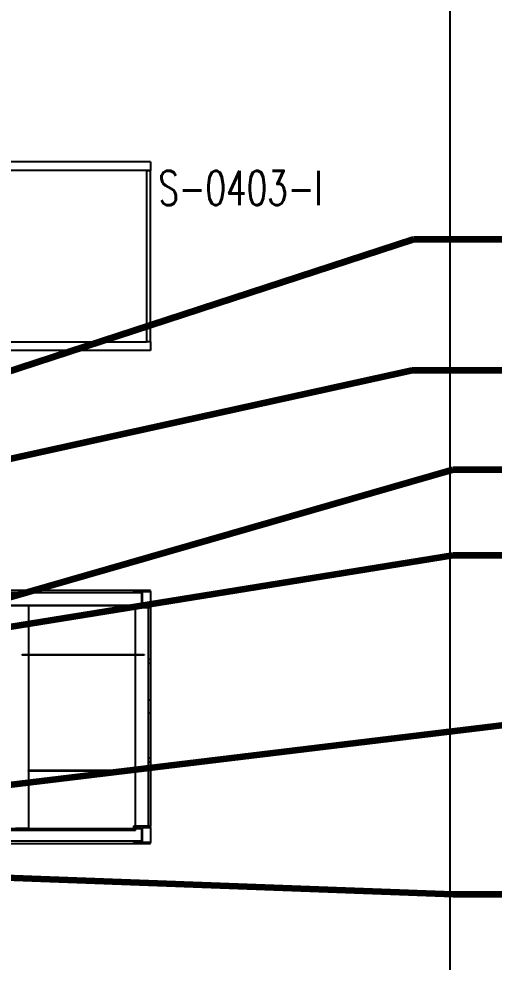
# Model space of a CAD drawing. Header units: inches. Extents: x -430764 to 624329, y 7374 to 217374.
# Drawn here: x 517748 to 536396, y 59030 to 95993 of the extents above; entities that cross this region are included whole.
import ezdxf
from ezdxf.enums import TextEntityAlignment as Align

# ---------------------------------------------------------------- set-up
doc = ezdxf.new("R2010")
doc.units = ezdxf.units.IN
doc.header["$MEASUREMENT"] = 0
for name, color, linetype in [('_Auto', 7, 'Continuous'), ('CABLEROUTEPROGRESSUNIT-EMBED 1_DWG$0$DwgTemplate', 7, 'Continuous'), ('ELECTRICAL', 7, 'Continuous')]:
    doc.layers.add(name, color=color, linetype=linetype)
doc.styles.add('HZTXT', font='simplexs.shx', dxfattribs={"width": 0.7, "bigfont": 'hztxt.shx'})
doc.styles.get("Standard").update_dxf_attribs({"font": 'arial.ttf'})
doc.dimstyles.new('ANSI_L', dxfattribs={"dimtxt": 0.18, "dimasz": 0.18, "dimexe": 0.18, "dimexo": 0.0625, "dimgap": 0.09, "dimtad": 0, "dimtih": 1, "dimtoh": 1, "dimdec": 4, "dimzin": 0, "dimdsep": 46, "dimtxsty": 'Standard', "dimcen": 0.09, "dimadec": 0, "dimazin": 0, "dimtfac": 1, "dimtdec": 4, "dimtofl": 0, "dimtmove": 0, "dimatfit": 3, "dimfxl": 1, "dimtolj": 1, "dimtzin": 0, "dimarcsym": 0})

msp = doc.modelspace()

# ---------------------------------------------------------------- linework, layer by layer
at = {"layer": 'CABLEROUTEPROGRESSUNIT-EMBED 1_DWG$0$DwgTemplate', "color": 9, "linetype": 'Continuous', "lineweight": 25}
for p, q in [((534675, 25377), (534675, 193377)), ((522915, 90393), (501263, 90393)), ((522915, 90393), (522915, 90057)), ((522754, 90057), (501263, 90057)), ((522754, 90057), (522754, 83337)), ((522915, 90057), (522754, 90057)), ((522754, 90057), (522915, 90057)), ((522915, 83337), (522915, 90057)), ((494516, 83337), (522754, 83337)), ((522915, 83337), (522754, 83337)), ((522915, 83337), (522754, 83337)), ((522915, 83337), (522915, 83001)), ((522915, 83001), (494355, 83001)), ((522243, 73593), (513675, 73593)), ((522915, 73593), (522243, 73593)), ((522243, 73593), (522243, 73552)), ((522915, 73552), (522915, 73593)), ((497729, 73509), (522579, 73509)), ((522243, 73552), (522566, 73552)), ((522566, 73552), (522566, 72961)), ((522579, 73005), (522579, 73509)), ((522593, 72961), (522593, 73552)), ((522593, 73552), (522915, 73552)), ((522915, 73552), (522915, 72961)), ((497729, 73005), (522579, 73005)), ((522327, 73005), (513590, 73005)), ((517623, 73005), (518127, 73005)), ((518127, 73005), (518127, 64269)), ((522243, 72961), (522243, 72921)), ((522566, 72961), (522243, 72961)), ((522243, 72921), (522915, 72921)), ((522327, 64185), (522327, 73005)), ((522831, 72921), (522327, 72921)), ((522327, 64353), (522327, 72921)), ((522915, 72961), (522593, 72961)), ((522831, 64353), (522831, 72921)), ((522915, 72921), (522915, 72961)), ((522915, 72921), (522915, 70905)), ((517875, 71083), (522663, 71083)), ((517875, 71063), (517875, 71083)), ((522663, 71063), (517875, 71063)), ((522663, 71083), (522663, 71063)), ((522831, 70905), (522915, 70905)), ((522831, 70743), (522915, 70743)), ((522915, 70905), (522915, 70743)), ((522915, 70743), (522915, 64353)), ((522831, 69309), (522915, 69309)), ((522915, 69309), (522915, 68805)), ((522831, 68805), (522915, 68805)), ((522831, 67034), (522915, 67034)), ((522915, 67034), (522915, 66873)), ((518127, 66517), (518127, 66537)), ((522327, 66537), (518127, 66537)), ((522327, 66537), (522327, 66517)), ((522831, 66873), (522915, 66873)), ((522327, 66517), (518127, 66517)), ((522915, 64353), (522243, 64353)), ((522243, 64353), (522243, 64312)), ((522831, 64353), (522327, 64353)), ((522915, 64312), (522915, 64353)), ((497729, 64269), (522579, 64269)), ((522327, 64185), (513584, 64185)), ((518127, 64269), (517623, 64269)), ((522243, 64312), (522566, 64312)), ((522566, 64312), (522566, 63721)), ((522579, 64269), (522579, 63765)), ((522593, 64312), (522915, 64312)), ((522593, 63721), (522593, 64312)), ((522915, 64312), (522915, 63721)), ((522579, 63765), (497729, 63765)), ((513668, 63681), (522243, 63681)), ((522566, 63721), (522243, 63721)), ((522243, 63721), (522243, 63681)), ((522243, 63681), (522915, 63681)), ((522915, 63721), (522593, 63721)), ((522915, 63681), (522915, 63721))]:
    msp.add_line(p, q, dxfattribs=at)

# ---------------------------------------------------------------- texts
at = {"layer": 'ELECTRICAL', "style": 'HZTXT', "width": 0.7}
msp.add_text('S-0403-I', height=1344, dxfattribs=at).set_placement((526444, 89368), align=Align.MIDDLE_CENTER)

# ---------------------------------------------------------------- leaders
at = {"layer": '_Auto', "color": 136, "linetype": 'Continuous'}
for points in [[(491674, 73818), (533233, 87366), (539633, 87366)], [(498529, 74603), (533174, 82228), (539575, 82228)], [(504476, 69620), (534793, 78328), (541194, 78328)], [(511943, 71288), (534793, 74980), (541194, 74980)], [(496085, 63402), (538681, 68554), (545081, 68554)], [(498041, 63053), (534793, 61694), (541194, 61694)]]:
    msp.add_leader(points, dimstyle='ANSI_L', override={"dimscale": 1, "dimtxt": 3.175, "dimasz": 3000, "dimgap": 1.5875, "dimtad": 0, "dimlwd": 65535}, dxfattribs=at)

doc.saveas('drawing.dxf')
